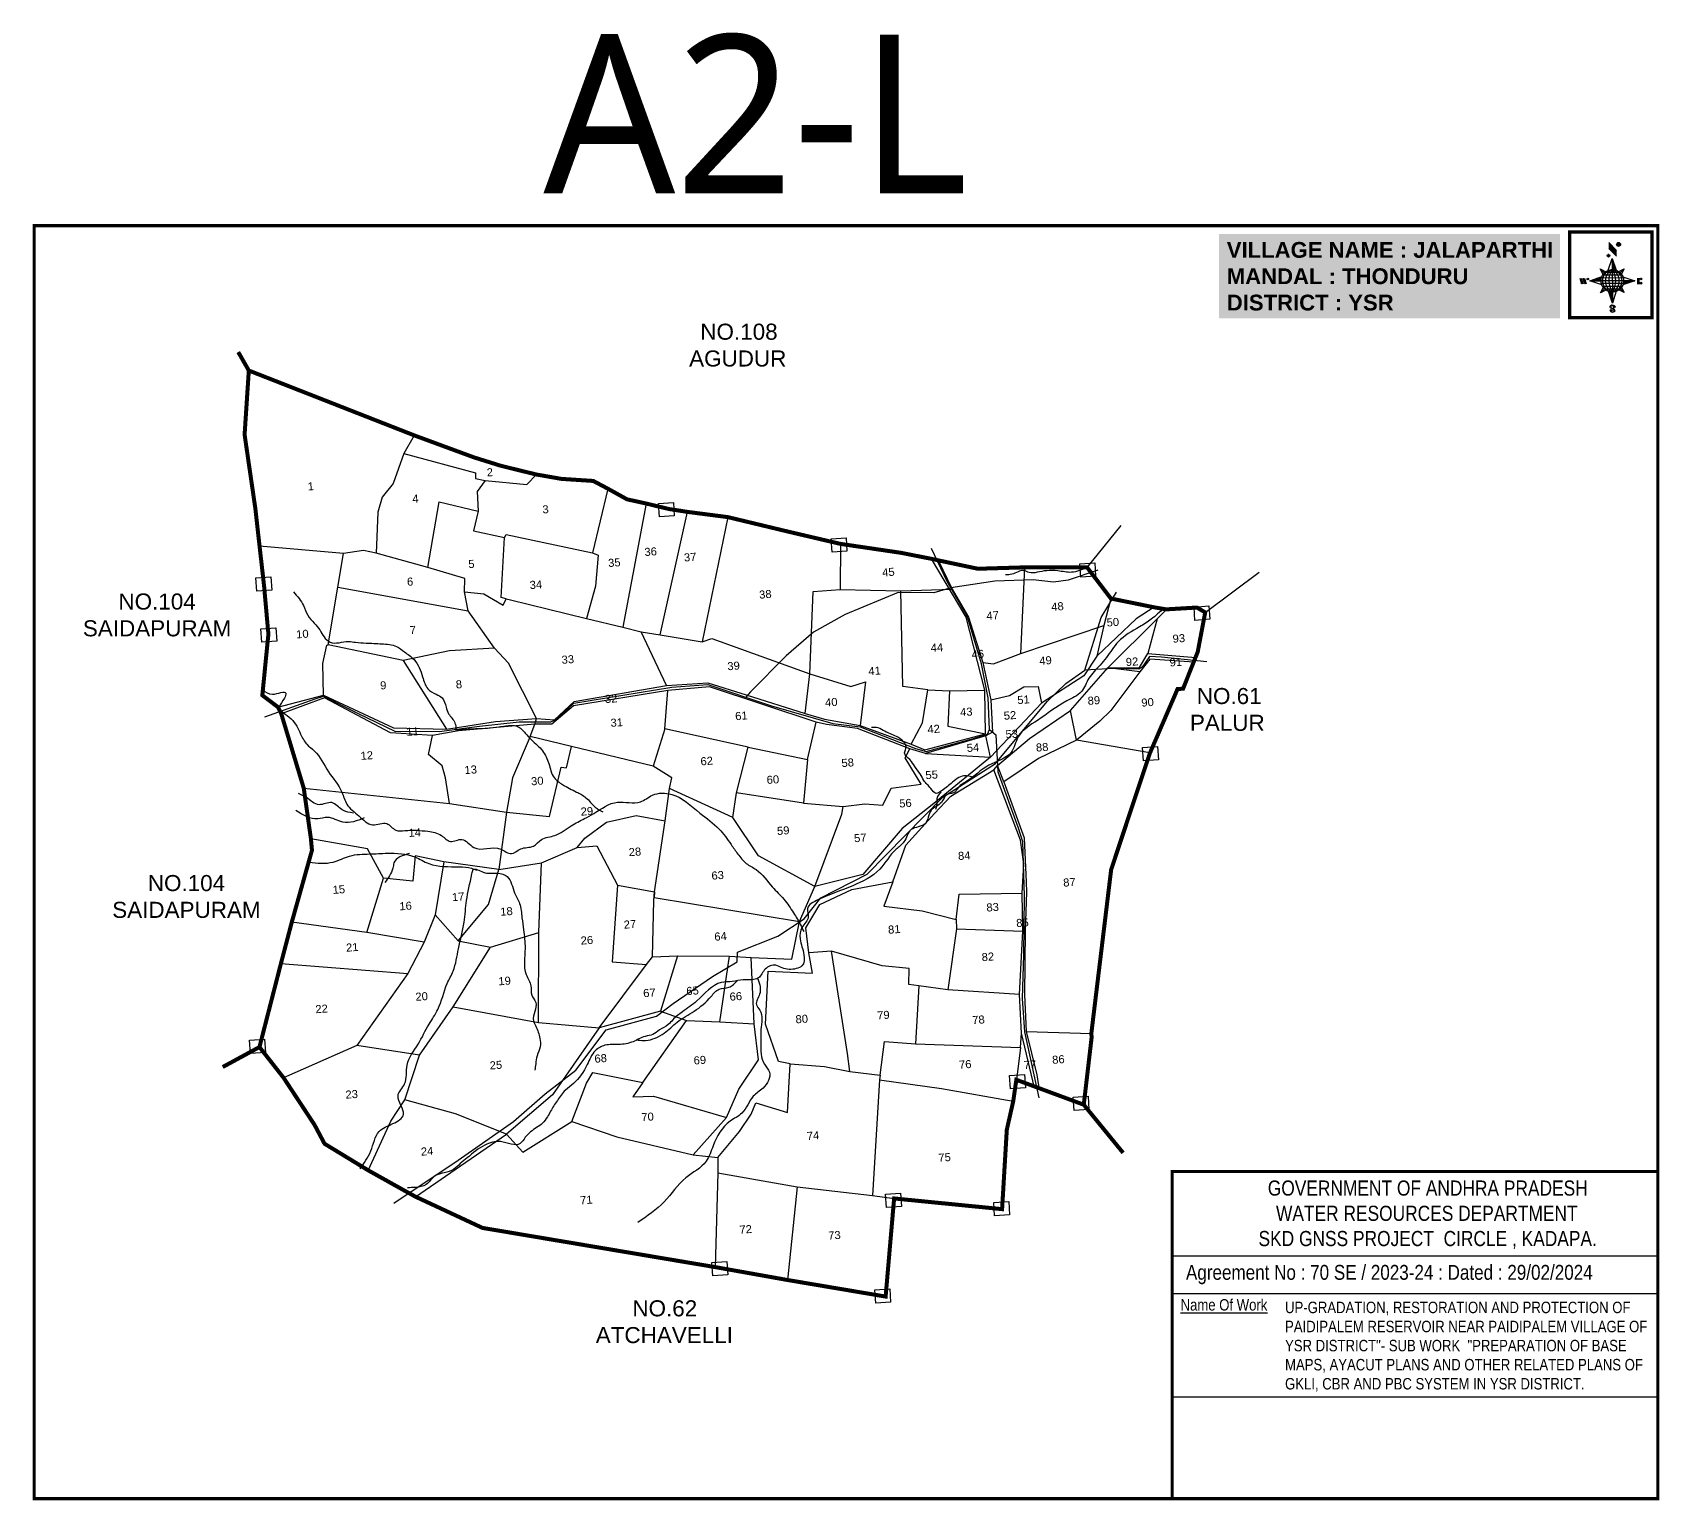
# Model space of a CAD drawing. Header units: inches. Extents: x 205954 to 226751, y 1601834 to 1609457.
# Drawn here: x 205954 to 209195, y 1603328 to 1606253 of the extents above; entities that cross this region are included whole.
import ezdxf
from ezdxf.enums import TextEntityAlignment as Align

# ---------------------------------------------------------------- set-up
doc = ezdxf.new("R2010")
doc.units = ezdxf.units.IN
doc.header["$LTSCALE"] = 15
doc.header["$MEASUREMENT"] = 0
doc.linetypes.add('HIDDEN2', pattern=[0.1875, 0.125, -0.0625])
for name, color, linetype in [('bord', 1, 'Continuous'), ('BOUNDRY STONES', 240, 'Continuous'), ('CADAS', 1, 'Continuous'), ('FRAME 025', 7, 'Continuous'), ('PLOTS', 7, 'Continuous'), ('PLOTS NO', 7, 'Continuous'), ('ROADS', 1, 'Continuous'), ('STREAMS', 4, 'Continuous'), ('TEXT', 1, 'Continuous'), ('TITLEBLOCK', 7, 'Continuous'), ('VILLAGE BOUNDRY', 5, 'Continuous')]:
    doc.layers.add(name, color=color, linetype=linetype)
doc.styles.add('ARIALN', font='ARIALN.TTF')
doc.styles.get("Standard").update_dxf_attribs({"font": 'arial.ttf'})
doc.styles.add('TMS', font='trebuc.ttf')
pattern_1 = [(267.297113149, (-8720374.938, 50637915.138), (10.5367255337, -0.497431438), [])]
pattern_2 = [(357.297113149, (-8720374.938, 50637915.138), (0.497431438, 10.5367255337), [])]

# ---------------------------------------------------------------- blocks, each defined once
blk = doc.blocks.new('*X6')
at = {"color": 0, "linetype": 'Continuous'}
for p, q in [((6321.6, 240.5), (6322.3, 241.2)), ((6321.6, 240.3), (6322.3, 241)), ((6321.6, 240.1), (6322.3, 240.8)), ((6321.6, 239.9), (6322.4, 240.7)), ((6321.6, 239.8), (6322.4, 240.6)), ((6321.6, 239.6), (6322.5, 240.5)), ((6321.6, 239.4), (6322.5, 240.3)), ((6321.6, 239.2), (6322.6, 240.2)), ((6321.7, 239.1), (6322.6, 240.1)), ((6321.8, 240.8), (6322.4, 241.4)), ((6321.8, 239), (6322.7, 240)), ((6321.8, 239), (6322.8, 239.9)), ((6321.9, 238.9), (6322.9, 239.8)), ((6322, 238.8), (6323, 239.7)), ((6322.1, 241.3), (6322.4, 241.6)), ((6322.1, 238.7), (6323.1, 239.6)), ((6322.2, 238.6), (6323.1, 239.6)), ((6322.3, 238.5), (6323.2, 239.5)), ((6322.4, 238.5), (6323.3, 239.4)), ((6322.5, 238.4), (6323.4, 239.3)), ((6322.7, 238.4), (6323.6, 239.3)), ((6322.8, 238.3), (6323.7, 239.2)), ((6322.9, 238.3), (6323.8, 239.1)), ((6323.1, 238.2), (6323.9, 239.1)), ((6323.2, 238.2), (6324, 239)), ((6323.3, 238.2), (6324.2, 239)), ((6323.5, 238.1), (6324.3, 238.9)), ((6323.7, 238.1), (6324.4, 238.9)), ((6323.8, 238.1), (6324.6, 238.8)), ((6324.1, 238.2), (6324.7, 238.8)), ((6324.3, 238.3), (6324.9, 238.8)), ((6324.6, 238.3), (6325.1, 238.8)), ((6324.8, 238.4), (6325.2, 238.8)), ((6325.1, 238.5), (6325.4, 238.8)), ((6325.4, 238.6), (6325.6, 238.8))]:
    blk.add_line(p, q, dxfattribs=at)
blk = doc.blocks.new('*X5')
at = {"color": 0, "linetype": 'Continuous'}
for p, q in [((6324.4, 240.3), (6324.5, 240.4)), ((6324.6, 240.3), (6324.8, 240.5)), ((6324.7, 240.2), (6325, 240.5)), ((6324.8, 240.2), (6325.2, 240.6)), ((6325, 240.1), (6325.5, 240.6)), ((6325.1, 240.1), (6325.6, 240.6)), ((6325.2, 240), (6325.8, 240.6)), ((6325.3, 240), (6326, 240.6)), ((6325.4, 239.9), (6326.1, 240.6)), ((6325.5, 239.8), (6326.2, 240.5)), ((6325.6, 239.8), (6326.3, 240.5)), ((6325.7, 239.7), (6326.5, 240.4)), ((6325.9, 239.6), (6326.6, 240.3)), ((6326, 239.5), (6326.7, 240.3)), ((6326, 239.4), (6326.8, 240.2)), ((6326.1, 239.3), (6327, 240.2)), ((6326.2, 239.3), (6327.1, 240.1)), ((6326.3, 239.2), (6327.1, 240)), ((6326.4, 239.1), (6327.2, 239.9)), ((6326.5, 239), (6327.3, 239.8)), ((6326.5, 238.9), (6327.4, 239.7)), ((6326.6, 238.8), (6327.5, 239.6)), ((6326.7, 238.7), (6327.5, 239.5)), ((6326.8, 238.6), (6327.6, 239.4)), ((6326.8, 238.5), (6327.7, 239.3)), ((6326.8, 236.5), (6327.4, 237)), ((6326.9, 238.3), (6327.8, 239.2)), ((6326.9, 238.2), (6327.9, 239.1)), ((6326.9, 236.8), (6327.6, 237.4)), ((6327, 238.1), (6327.8, 239)), ((6327, 237.9), (6327.8, 238.8)), ((6327, 237.8), (6327.8, 238.6)), ((6327, 237.6), (6327.8, 238.4)), ((6327, 237.4), (6327.8, 238.2)), ((6327, 237.3), (6327.8, 238)), ((6327, 237.1), (6327.8, 237.9))]:
    blk.add_line(p, q, dxfattribs=at)
blk = doc.blocks.new('H')
at = {"layer": 'bord', "extrusion": (0.000427885, 0.004792, 0.999988)}
h = blk.add_hatch(dxfattribs=at)
h.set_pattern_fill('LINE', color=8, scale=84.387686, angle=-2.7029, style=0)
h.set_pattern_definition(pattern_2)
h.paths.add_polyline_path([(-492, 786, -0.090992), (-448, 775), (-486, 912)])
h = blk.add_hatch(dxfattribs=at)
h.set_pattern_fill('LINE', color=8, scale=84.387686, angle=-92.7029, style=0)
h.set_pattern_definition(pattern_1)
h.paths.add_polyline_path([(-625, 665, -0.090992), (-615, 710), (-751, 671)])
h = blk.add_hatch(dxfattribs=at)
h.set_pattern_fill('LINE', color=8, scale=84.387686, angle=-92.7029, style=0)
h.set_pattern_definition(pattern_1)
h.paths.add_polyline_path([(-246, 647), (-372, 653, -0.090992), (-382, 609)])
h = blk.add_hatch(dxfattribs=at)
h.set_pattern_fill('LINE', color=8, scale=84.387686, angle=-2.7029, style=0)
h.set_pattern_definition(pattern_2)
h.paths.add_polyline_path([(-504, 533, -0.090992), (-549, 543), (-510, 406)])
for p, q in [((-519, 1020, -1217), (-435, 927, -1216)), ((-516, 1087, -1217), (-432, 994, -1217)), ((-627, 794, -1216), (-567, 760, -1216)), ((-627, 794, -1216), (-584, 747, -1215)), ((-599, 731, -1215), (-627, 794, -1216)), ((-538, 774, -1216), (-487, 906, -1216)), ((-487, 906, -1216), (-493, 780, -1216)), ((-487, 906, -1216), (-448, 769, -1216)), ((-421, 753, -1216), (-359, 781, -1216)), ((-359, 781, -1216), (-405, 739, -1216)), ((-359, 781, -1216), (-392, 721, -1215)), ((-865, 701, -1215), (-847, 638, -1215)), ((-847, 700, -1215), (-829, 637, -1215)), ((-829, 699, -1215), (-811, 636, -1215)), ((-829, 699, -1215), (-811, 698, -1215)), ((-811, 698, -1215), (-794, 635, -1215)), ((-752, 665, -1215), (-615, 704, -1215)), ((-752, 665, -1215), (-625, 659, -1215)), ((-619, 614, -1215), (-752, 665, -1215)), ((-639, 526, -1214), (-606, 585, -1215)), ((-639, 526, -1214), (-593, 568, -1215)), ((-577, 553, -1215), (-639, 526, -1214)), ((-371, 513, -1214), (-414, 560, -1215)), ((-399, 576, -1215), (-371, 513, -1214)), ((-246, 641, -1215), (-383, 603, -1215)), ((-379, 693, -1215), (-246, 641, -1215)), ((-373, 647, -1215), (-246, 641, -1215)), ((-213, 669, -1215), (-217, 601, -1215)), ((-197, 600, -1215), (-194, 668, -1215)), ((-511, 400, -1214), (-549, 537, -1214)), ((-460, 533, -1215), (-511, 400, -1214)), ((-505, 527, -1214), (-511, 400, -1214)), ((-371, 513, -1214), (-431, 546, -1215))]:
    blk.add_line(p, q, dxfattribs=at)
at = {"layer": 'bord', "color": 8, "linetype": 'ByBlock', "extrusion": (0.000427885, 0.004792, 0.999988)}
for p, q in [((-411, 744, -1216), (-578, 752, -1216)), ((-493, 780, -1216), (-505, 527, -1214)), ((-373, 647, -1215), (-625, 659, -1215)), ((-378, 616, -1215), (-623, 628, -1215)), ((-375, 679, -1215), (-620, 691, -1215)), ((-392, 585, -1215), (-611, 595, -1215)), ((-386, 711, -1215), (-605, 722, -1215)), ((-420, 555, -1215), (-587, 562, -1215))]:
    blk.add_line(p, q, dxfattribs=at)
at = {"layer": 'bord', "extrusion": (0.000427885, 0.004792, 0.999988), "elevation": -1212}
for points, const_width in [([(-530, 950, 1), (-520, 939, 1)], 14.8), ([(-414, 1073, 1), (-398, 1058, 1)], 22.3), ([(-776, 697, 1), (-769, 690, 1)], 8.9), ([(-180, 618, 1), (-173, 611, 1)], 9.79), ([(-178, 667, 1), (-171, 660, 1)], 9.79), ([(-490, 362, 1), (-498, 369, 1)], 11.1), ([(-525, 322, 1), (-533, 329, 1)], 11.1)]:
    blk.add_lwpolyline(points, format="xyb", close=True, dxfattribs=dict(at, const_width=const_width))
for points, const_width in [([(-522, 960), (-516, 1093)], 1.61), ([(-434, 933), (-428, 1066)], 1.61), ([(-870, 707), (-846, 706)], 0.642), ([(-829, 643), (-855, 644)], 0.642), ([(-829, 643), (-821, 678)], 0.642), ([(-811, 642), (-784, 641)], 0.642), ([(-793, 641), (-782, 694)], 0.642), ([(-177, 605), (-226, 607)], 0.706), ([(-223, 676), (-174, 673)], 0.706), ([(-195, 645), (-185, 644)], 0.706)]:
    blk.add_lwpolyline(points, dxfattribs=dict(at, const_width=const_width))
for points in [[(-537, 317), (-531, 310), (-520, 307), (-505, 307), (-494, 310), (-486, 318), (-487, 326), (-491, 333), (-494, 336), (-503, 341), (-522, 347), (-530, 352), (-534, 355), (-537, 363), (-537, 373), (-530, 381), (-520, 384), (-504, 384), (-493, 380), (-487, 373)], [(-522, 348), (-526, 354), (-528, 361), (-528, 371), (-526, 375), (-521, 381), (-515, 384)], [(-505, 307), (-499, 312), (-497, 319), (-497, 327), (-501, 335), (-509, 343)]]:
    blk.add_lwpolyline(points, dxfattribs=at)
at = {"layer": 'bord', "extrusion": (0.000427885, 0.004792, 0.999988)}
for centre, radius in [((-525, 944, -1212), 14.8), ((-406, 1065, -1212), 22.3), ((-498, 659, -1212), 127), ((-773, 694, -1212), 8.9), ((-177, 615, -1212), 9.79), ((-174, 663, -1212), 9.79), ((-494, 365, -1212), 11.1), ((-529, 325, -1212), 11.1)]:
    blk.add_circle(centre, radius, dxfattribs=at)
at = {"layer": 'bord', "color": 8, "linetype": 'ByBlock', "extrusion": (0.000427885, 0.004792, 0.999988)}
for centre, radius, start, end in [((-482, 658, -1212), 128, 94.9254, 259.6691), ((-437, 656, -1212), 141, 113.2864, 241.308), ((-316, 651, -1212), 222, 142.5892, 212.0053), ((-560, 662, -1212), 141, 293.2864, 61.308), ((-681, 668, -1212), 222, 322.5892, 32.0053), ((-515, 660, -1212), 128, 274.9254, 79.6691)]:
    blk.add_arc(centre, radius, start, end, dxfattribs=at)
at = {"layer": 'bord', "extrusion": (0.000427885, 0.004792, 0.999988)}
for points in [[(-516, 1093, -1212), (-431, 1000, -1212), (-519, 1026, -1212), (-434, 933, -1212)], [(-864, 707, -1212), (-846, 706, -1212), (-846, 644, -1212), (-829, 643, -1212)], [(-829, 705, -1212), (-811, 704, -1212), (-811, 642, -1212), (-793, 641, -1212)], [(-193, 674, -1212), (-197, 606, -1212), (-213, 675, -1212), (-216, 607, -1212)]]:
    blk.add_solid(points, dxfattribs=at)
at = {"layer": 'bord', "extrusion": (0.000427885, 0.004792, 0.999988), "xscale": 7.977342409717546, "yscale": 7.977342409717546, "zscale": 7.977342409717546, "rotation": 138.0840426661453}
for name, p in [('*X5', (38301, -31929, -1212)), ('*X6', (38314, -31951, -1212))]:
    blk.add_blockref(name, p, dxfattribs=at)

msp = doc.modelspace()

# ---------------------------------------------------------------- linework, layer by layer
at = {"color": 5, "const_width": 6.55}
msp.add_lwpolyline([(205956.9, 1605868), (209191.4, 1605868), (209191.4, 1603331.3), (205956.9, 1603331.3)], close=True, dxfattribs=at)
at = {"layer": 'BOUNDRY STONES'}
for points in [[(207200.4, 1605314.6), (207230.2, 1605316.6), (207232, 1605290.1), (207202.3, 1605288.1)], [(207544.5, 1605244.1), (207574.2, 1605246.1), (207576, 1605219.6), (207546.3, 1605217.6)], [(208039.9, 1605194.5), (208069.6, 1605196.5), (208071.4, 1605170), (208041.7, 1605168)], [(206398.8, 1605166.5), (206428.5, 1605168.5), (206430.3, 1605142), (206400.6, 1605140)], [(208267.4, 1605108.3), (208297.1, 1605110.4), (208298.9, 1605083.9), (208269.2, 1605081.8)], [(206408.7, 1605065.1), (206438.4, 1605067.1), (206440.3, 1605040.6), (206410.5, 1605038.6)], [(208165, 1604828.5), (208194.7, 1604830.5), (208196.5, 1604804), (208166.8, 1604802)], [(206386.1, 1604245.2), (206415.8, 1604247.2), (206417.6, 1604220.7), (206387.9, 1604218.7)], [(207900, 1604174.8), (207929.7, 1604176.8), (207931.5, 1604150.3), (207901.8, 1604148.3)], [(208026.6, 1604131.8), (208056.3, 1604133.8), (208058.1, 1604107.3), (208028.4, 1604105.3)], [(207653.1, 1603938.6), (207682.8, 1603940.6), (207684.6, 1603914.1), (207654.9, 1603912.1)], [(207868.5, 1603922), (207898.2, 1603924), (207900, 1603897.5), (207870.3, 1603895.5)], [(207307, 1603801.9), (207336.7, 1603804), (207338.5, 1603777.5), (207308.8, 1603775.4)], [(207631.5, 1603747.7), (207661.2, 1603749.7), (207663.1, 1603723.2), (207633.4, 1603721.2)]]:
    msp.add_lwpolyline(points, close=True, dxfattribs=at)
at = {"layer": 'FRAME 025', "lineweight": -3}
for points in [[(208224.1, 1603815.4), (209191.4, 1603815.4)], [(208223.7, 1603740.7), (209191, 1603740.7)], [(208221.6, 1603534.6), (209188.8, 1603534.6)]]:
    msp.add_lwpolyline(points, dxfattribs=at)
at = {"layer": 'PLOTS'}
for points in [[(206714, 1605450.4), (206693.6, 1605414.6), (206671.9, 1605354.8), (206650, 1605327.4), (206641.7, 1605297.2), (206638.4, 1605215.7)], [(206693.6, 1605414.6), (206836.1, 1605375.5), (206836.4, 1605364.7), (206855.4, 1605360.6), (206938.1, 1605352.3), (206957.5, 1605372.4)], [(206855.4, 1605360.6), (206839.3, 1605338.7), (206841.3, 1605299.3)], [(207099.9, 1605344.1), (207069.3, 1605216.3)], [(206741.2, 1605187.1), (206763.6, 1605317.7), (206841.3, 1605299.3), (206831.8, 1605259.9), (206894.1, 1605246.8), (206897.3, 1605252.7), (207069.3, 1605216.3), (207080.2, 1605211.6), (207074.9, 1605150.1), (207057.2, 1605085.2)], [(207176, 1605314.6), (207129.8, 1605068.3)], [(207204.1, 1605052.7), (207258.4, 1605297.9)], [(207338.8, 1605287.5), (207287.9, 1605038.7)], [(206897.2, 1605124.8), (206887.3, 1605127.1), (206894.1, 1605246.8)], [(207563, 1605234.2), (207562.4, 1605143.1)], [(208187.9, 1605107.8), (208152, 1605084.5), (208073.8, 1605010.4), (208047.7, 1604971), (207963.3, 1604917), (207908.3, 1604858.5), (207862.1, 1604808.9), (207749.3, 1604716.7), (207686.3, 1604667.2), (207607.9, 1604575.4), (207512.2, 1604551.5), (207400, 1604612.6), (207348.7, 1604688.9), (207222.3, 1604746.5), (207227.1, 1604768.2), (207190.1, 1604791.2), (207027.3, 1604830.2), (206945.1, 1604850.3), (206954.6, 1604875.2), (206957.8, 1604886.5), (206901.6, 1604996.6), (206873.6, 1605026.3), (206821.7, 1605100.9), (206814.2, 1605138.8), (206815.1, 1605165.5), (206741.2, 1605187.1), (206638.4, 1605215.7), (206613.2, 1605221.2), (206572.9, 1605215.3), (206405.9, 1605229.6)], [(206442.6, 1604908.9), (206533.1, 1604932.8), (206672.4, 1604867.8), (206778.6, 1604864.8), (206876.1, 1604880.1), (206957.8, 1604886.5), (206993.3, 1604883.6), (207032.7, 1604919.9), (207216.6, 1604951.9), (207298.7, 1604957.1), (207375.2, 1604933.2), (207492.7, 1604896.1), (207531.3, 1604884.8), (207602.3, 1604872.4), (207704, 1604834.9), (207731.1, 1604824), (207852.1, 1604855.7), (207850.7, 1604942.6), (207813.3, 1605088.3), (207744.8, 1605204.3)], [(206533.1, 1604932.8), (206531.9, 1604995.7), (206539.6, 1605032.4), (206542.5, 1605033.2), (206561.7, 1605147.8), (206572.9, 1605215.3)], [(207757.8, 1605201.4), (207785.4, 1605143.8), (207818.4, 1605088.4), (207846.6, 1604997.6), (207862.6, 1604923.1), (207865.8, 1604859.3), (207853, 1604851.6), (207732.7, 1604816.2), (207701.5, 1604825.6), (207597.2, 1604866), (207535, 1604874.1), (207514.6, 1604878.8), (207302, 1604949.5), (207219.3, 1604942.3), (207031.4, 1604911.4), (206988.2, 1604875.2), (206954.6, 1604875.2), (206802.3, 1604861.9), (206750.6, 1604852.1), (206667, 1604857.4), (206535.2, 1604927.7), (206449.1, 1604895.7)], [(207922.4, 1605016), (207930.3, 1605187.4)], [(206561.7, 1605147.8), (206821.7, 1605100.9)], [(206814.2, 1605138.8), (206852.5, 1605134.7), (206891.3, 1605112.3), (206897.2, 1605124.8), (206905.9, 1605123), (207057.2, 1605085.2), (207129.8, 1605068.3), (207165.8, 1605059), (207204.1, 1605052.7), (207287.9, 1605038.7), (207307.2, 1605045.5), (207501.8, 1604975.5), (207583.7, 1604950.2), (207612.7, 1604959.3), (207602.3, 1604872.4)], [(207492.7, 1604896.1), (207501.8, 1604975.5), (207508.5, 1605139), (207562.4, 1605143.1), (207683.1, 1605140.8)], [(207704, 1604834.9), (207726.3, 1604877.3), (207736.9, 1604943.6), (207687.1, 1604949.8), (207683.1, 1605140.8), (207785.4, 1605143.8)], [(208101.8, 1605125.3), (208088, 1605071.7), (208073.8, 1605010.4)], [(207319, 1604011.1), (207362.3, 1604063.2), (207385.4, 1604098.1), (207394.6, 1604120.5), (207457.6, 1604100.8), (207463, 1604198.4), (207439.9, 1604202.9), (207414, 1604277.1), (207418.9, 1604382.4), (207507.2, 1604378.7), (207499.8, 1604419), (207494.4, 1604468.9), (207522.1, 1604515.3), (207585.6, 1604545.3), (207667.5, 1604560.8), (207693.1, 1604634.1), (207750.5, 1604696.9), (207782.8, 1604731.4), (207868.6, 1604783.8), (207875.9, 1604792.6), (207939.5, 1604846.5), (208021.5, 1604901.9), (208095.6, 1604987.4), (208193.9, 1605084.8), (208212.3, 1605103.7)], [(208193.9, 1605084.8), (208175.4, 1605016), (208270.9, 1605007.6)], [(207216.6, 1604951.9), (207165.8, 1605059)], [(207846.6, 1604997.6), (207867.7, 1604995.4), (207922.4, 1605016), (208088, 1605071.7)], [(206873.6, 1605026.3), (206784.4, 1605021.3), (206691.9, 1605001.7), (206542.5, 1605033.2)], [(208095.6, 1604987.4), (208158.7, 1604988.1), (208175.4, 1605016)], [(206691.9, 1605001.7), (206778.6, 1604864.8)], [(208268, 1604998.2), (208179.1, 1605004.2), (208159.3, 1604978.9), (208101.7, 1604902.1), (208079.6, 1604881.1), (208033.2, 1604843.2), (207957.3, 1604806.4), (207888.8, 1604759.9), (207875.9, 1604792.6)], [(208159.3, 1604978.9), (208095.6, 1604987.4)], [(207348.7, 1604688.9), (207355.8, 1604738.4), (207379.4, 1604829.3), (207213, 1604865.6), (207219.3, 1604942.3)], [(207736.9, 1604943.6), (207780.2, 1604941.4), (207850.7, 1604942.6)], [(207862.6, 1604923.1), (207899.7, 1604932), (207928.7, 1604949.4), (207957, 1604949.9), (207963.3, 1604917)], [(207780.2, 1604941.4), (207777.1, 1604870.7), (207852.1, 1604855.7)], [(207379.4, 1604829.3), (207497.7, 1604804.5), (207514.6, 1604878.8)], [(208179.7, 1604817.5), (208033.2, 1604843.2), (208021.5, 1604901.9)], [(206945.1, 1604850.3), (206909.9, 1604768), (206897.7, 1604699.8), (206882.7, 1604585.6), (206772.9, 1604600.6), (206715.7, 1604612.8), (206711.1, 1604561.8), (206652.8, 1604567.8), (206620.8, 1604626.5), (206508.2, 1604646.5)], [(206784.1, 1604716.6), (206776, 1604768.3), (206769.6, 1604791.8), (206742.3, 1604814.8), (206750.6, 1604852.1)], [(207213, 1604865.6), (207190.1, 1604791.2)], [(207732.7, 1604816.2), (207862.1, 1604808.9), (207853, 1604851.6)], [(206494, 1604747.1), (206784.1, 1604716.6), (206897.7, 1604699.8), (206983.5, 1604690.8), (207006.4, 1604789.2), (207017.6, 1604788.2), (207027.3, 1604830.2)], [(206716.8, 1603933.2), (206897.8, 1604058), (206930.2, 1604021.9), (207027.8, 1604083.3), (207056.9, 1604159.8), (207069.8, 1604180.6), (207169.6, 1604160.6), (207256.2, 1604284.4), (207322.9, 1604281.7), (207391.4, 1604277.7), (207385.4, 1604410.2), (207466, 1604406.8), (207481.2, 1604481.6), (207512.2, 1604551.5), (207566, 1604695.7), (207568.8, 1604710.6), (207611.6, 1604716.1), (207647.2, 1604713.8), (207664.3, 1604747.7), (207723.8, 1604755.2), (207691.7, 1604808), (207701.5, 1604825.6)], [(207497.7, 1604804.5), (207489.3, 1604717.5), (207355.8, 1604738.4)], [(207949.8, 1604150.1), (207923.9, 1604259), (207920, 1604335.9), (207926.4, 1604462.7), (207925.1, 1604538.4), (207928.6, 1604595.7), (207921.9, 1604644.1), (207868.6, 1604783.8)], [(207888.8, 1604759.9), (207929, 1604648.4), (207933, 1604560.2), (207933.8, 1604539.9), (207931.3, 1604463.1), (207929.5, 1604336.2), (207933.1, 1604262.2), (207954.1, 1604176.4)], [(206882.7, 1604585.6), (206967.5, 1604598.5), (207038.6, 1604629.1), (207053.6, 1604647.7), (207097.1, 1604679.9), (207156.1, 1604693.1), (207214, 1604682.6), (207222.3, 1604746.5)], [(207489.3, 1604717.5), (207568.8, 1604710.6)], [(207082.1, 1604269.9), (207176.6, 1604396.3), (207188.4, 1604411.6), (207191.3, 1604523.7), (207192.4, 1604540.5), (207214, 1604682.6)], [(207038.6, 1604629.1), (207077.5, 1604632.2), (207119.1, 1604554.3)], [(206772.9, 1604600.6), (206756, 1604495), (206733.7, 1604440.6), (206701.5, 1604377.8), (206599.6, 1604234.3), (206453.6, 1604170.5)], [(206622.4, 1603985.8), (206667.1, 1604083.5), (206695.1, 1604126.3), (206724.8, 1604215.6), (206791.6, 1604311.6), (206865.8, 1604430.7), (206962.5, 1604459.6), (206967.5, 1604598.5)], [(206619.9, 1604459.8), (206652.8, 1604567.8)], [(206801.3, 1604443.3), (206862.1, 1604515.9), (206882.7, 1604585.6)], [(207119.1, 1604554.3), (207108.3, 1604401.3), (207176.6, 1604396.3)], [(207119.1, 1604554.3), (207192.4, 1604540.5), (207192.3, 1604529.2), (207481.2, 1604481.6)], [(207667.5, 1604560.8), (207649.8, 1604512), (207726, 1604503.1), (207793.9, 1604485.8), (207799.7, 1604536.4), (207925.1, 1604538.4)], [(206756, 1604495), (206801.3, 1604443.3), (206865.8, 1604430.7)], [(206733.7, 1604440.6), (206619.9, 1604459.8), (206470.1, 1604480.4)], [(206961.3, 1604280.6), (206962.5, 1604459.6)], [(207793.9, 1604485.8), (207794.2, 1604467.1), (207776.7, 1604345.6), (207719.1, 1604353.3), (207699.5, 1604355.9), (207700.2, 1604388.1), (207646.2, 1604393.2), (207545.2, 1604422.8), (207499.8, 1604419)], [(207794.2, 1604467.1), (207926.4, 1604462.7)], [(206448.4, 1604397.7), (206701.5, 1604377.8)], [(207238.8, 1604413.2), (207204.8, 1604303.1), (207082.1, 1604269.9)], [(207188.4, 1604411.6), (207238.8, 1604413.2), (207342, 1604412.5), (207385.4, 1604410.2)], [(207322.9, 1604281.7), (207342, 1604412.5)], [(207581.6, 1604183), (207577.2, 1604218.9), (207545.2, 1604422.8)], [(207719.1, 1604353.3), (207712.4, 1604238.2)], [(207920, 1604335.9), (207776.7, 1604345.6)], [(206791.6, 1604311.6), (206961.3, 1604280.6), (207082.1, 1604269.9), (206989.2, 1604136.6), (206897.8, 1604058)], [(207204.8, 1604303.1), (207256.2, 1604284.4)], [(207169.6, 1604160.6), (207149.8, 1604132.5), (207190.5, 1604133.8), (207336.3, 1604091.2), (207336.3, 1604091.2), (207360.7, 1604147.3), (207399.9, 1604205.8), (207391.4, 1604277.7)], [(207933.1, 1604262.2), (208062.9, 1604258.8)], [(206724.8, 1604215.6), (206599.6, 1604234.3)], [(207463, 1604198.4), (207531.1, 1604193), (207581.6, 1604183), (207642, 1604175.7), (207651, 1604242.3), (207712.4, 1604238.2), (207922.1, 1604230.7), (207923.9, 1604259)], [(207922.1, 1604230.7), (207913.5, 1604166.3)], [(207642, 1604175.7), (207641.2, 1604166.5), (207627.2, 1603935.7)], [(207641.2, 1604166.5), (207764.7, 1604148.8), (207907.3, 1604123.5)], [(207954.1, 1604176.4), (207959, 1604146.5)], [(206897.8, 1604058), (206796.5, 1604098.3), (206695.1, 1604126.3)], [(207027.8, 1604083.3), (207117.5, 1604052.5), (207269.4, 1604016.9), (207319, 1604011.1), (207318.8, 1603980.7), (207477, 1603953), (207627.2, 1603935.7), (207670, 1603929.8)], [(207336.3, 1604091.2), (207269.4, 1604016.9)], [(207318.8, 1603980.7), (207313.2, 1603793.1)], [(207477, 1603953), (207457.7, 1603767.3)]]:
    msp.add_lwpolyline(points, dxfattribs=at)
at = {"layer": 'ROADS'}
for points in [[(206416.6, 1604889.7), (206517, 1604925.7), (206533.5, 1604930.5), (206602.5, 1604896.4), (206675.5, 1604860.8), (206764, 1604860.5), (206844.3, 1604871), (206923.2, 1604879.4), (206986.2, 1604879.5), (206997.8, 1604884.8), (207031.8, 1604916.9), (207227.3, 1604948.4), (207298.7, 1604954.2), (207425.7, 1604911.5), (207547.9, 1604876.4), (207602.6, 1604869.5), (207712.9, 1604826.3), (207734, 1604820.4), (207828, 1604846.5), (207855.9, 1604855.3), (207860.1, 1604864.5), (207857.5, 1604927.4), (207843.9, 1604995.1), (207816.2, 1605089.1), (207775.7, 1605158.9), (207744.3, 1605224.8)], [(208075.5, 1605182.1), (208016.4, 1605161.9), (207987.8, 1605158.2), (207946.9, 1605162.6), (207870.8, 1605159.9), (207782.9, 1605146.9), (207748.9, 1605136.7), (207678.4, 1605137.6), (207572.5, 1605093.6), (207509.5, 1605058.5), (207455, 1605011.4), (207384, 1604939.2), (207374.7, 1604928.6)], [(206673.4, 1603920.3), (206801.6, 1604005.8), (206911.5, 1604083.1), (206975.1, 1604138.5), (207035.7, 1604185.2), (207096.7, 1604265.7), (207196.6, 1604293), (207230.1, 1604318.3), (207308.5, 1604372.2), (207357.6, 1604401.3), (207358.3, 1604420.9), (207438.3, 1604452.3), (207490.7, 1604486.9), (207523.8, 1604528.7), (207616.3, 1604575.7), (207767.1, 1604729.3), (207872.1, 1604796.6), (207975.7, 1604920.7), (208012.1, 1604956.2), (208049.9, 1604982.5), (208082.3, 1605087.5), (208113.2, 1605137.8)], [(208292.8, 1604999.2), (208202.7, 1605008.6), (208178.9, 1605009.9), (208164.4, 1604988.8), (208157.4, 1604984.8), (208107, 1604985.8), (208049.9, 1604982.5)], [(207860.1, 1604864.5), (207872.5, 1604853.5), (207876.6, 1604779.8), (207917.3, 1604668.1), (207925.9, 1604641.1), (207929.4, 1604532.5), (207927.6, 1604415.4), (207925.4, 1604328.1), (207929.6, 1604262), (207958.4, 1604130.3)]]:
    msp.add_lwpolyline(points, dxfattribs=at)
at = {"layer": 'STREAMS'}
for points in [[(208054.4, 1605187.4), (208023.5, 1605177.5), (207996.2, 1605180.5), (207973.9, 1605180.8), (207955.1, 1605177.5), (207939.2, 1605176.9), (207928.7, 1605181), (207904.5, 1605173.6), (207892.2, 1605172.2)], [(206473.4, 1605138.4), (206493.5, 1605111.3), (206501.9, 1605092), (206514.8, 1605076.2), (206525.7, 1605062.6), (206534.3, 1605048.8), (206546.3, 1605038.4), (206583.3, 1605039.6), (206596.9, 1605038), (206618.1, 1605036.6), (206649.3, 1605034.9), (206678.8, 1605029.8), (206694.6, 1605019.1), (206713.6, 1605003.7), (206730.8, 1604969.2), (206741.1, 1604945.5), (206757.8, 1604934.5), (206769.6, 1604927.3), (206777.6, 1604908.7), (206782.6, 1604895.6), (206795.1, 1604877.2), (206797, 1604863.6)], [(208207, 1605106), (208182.4, 1605084), (208158.9, 1605068.9), (208116.6, 1605039), (208092.9, 1605007.8), (208080.2, 1604992.6), (208058, 1604966.4), (208043, 1604939.9), (208014, 1604921.1), (207955.5, 1604882.5), (207917.2, 1604849.4), (207903, 1604818.6), (207858.5, 1604793), (207815, 1604761.2), (207795.5, 1604745.6), (207792.1, 1604740.1), (207775.4, 1604734.6), (207764.3, 1604719), (207743.9, 1604703.4), (207731.7, 1604676.5), (207703.9, 1604664.7), (207689.5, 1604640.3), (207673.8, 1604625.6), (207641.6, 1604586.1), (207587.5, 1604553), (207519.3, 1604525.3), (207497.5, 1604506.9), (207499.1, 1604491), (207486.3, 1604469.8), (207482.7, 1604447.2), (207490.3, 1604415.2), (207486.4, 1604393.1), (207475.2, 1604387.8), (207446.9, 1604389.2), (207434.4, 1604394.4), (207413.3, 1604386.7), (207399.7, 1604369.4), (207369.3, 1604365.2), (207347.7, 1604362.2), (207325.7, 1604360.1), (207277.1, 1604323.4), (207248.3, 1604301.6), (207229.2, 1604285.9), (207219.8, 1604276.2), (207202.6, 1604265.6), (207189.5, 1604256.7), (207173.9, 1604252.6), (207149.9, 1604242.2), (207121.6, 1604236.5), (207094, 1604235), (207074.6, 1604224.2), (207058.5, 1604196.6), (207031.3, 1604159), (207015.2, 1604145.7), (206999.1, 1604124.7), (206992, 1604114.4), (206979.3, 1604092.6), (206969.5, 1604079.8), (206957.9, 1604071.2), (206935.3, 1604051.7), (206925, 1604039.3), (206886.2, 1604043), (206854.9, 1604036.2), (206819.6, 1604010.9), (206805.8, 1603999.3), (206792.9, 1603988.2), (206773.9, 1603981), (206757.7, 1603976), (206746.7, 1603966), (206738, 1603957.7), (206716.5, 1603951.8), (206700.4, 1603951.2)], [(206412.1, 1604943.5), (206431.6, 1604934.6), (206458.3, 1604936.4), (206455.6, 1604927), (206445.8, 1604909.7), (206468.6, 1604885.8), (206487.7, 1604854.7), (206500.2, 1604834.8), (206514.8, 1604821.8), (206543.3, 1604780), (206569.9, 1604739.2), (206579.7, 1604715.7), (206603.6, 1604692.1), (206631.2, 1604674.5), (206659.3, 1604676.8), (206677.1, 1604663.9), (206695.3, 1604662.9), (206741.3, 1604661.4), (206768.2, 1604652.9), (206786.2, 1604641.3), (206808.9, 1604645.3), (206832.5, 1604629.4), (206886.4, 1604625.9), (206907.6, 1604616.9), (206926.1, 1604626.3), (206951.7, 1604632.1), (206967.5, 1604644.8), (206994.2, 1604653.2), (207026.8, 1604672.4), (207053.1, 1604686.7), (207071.8, 1604697.1), (207119.1, 1604719.5), (207164.5, 1604720.1), (207188.7, 1604733.4), (207226.9, 1604735), (207283.1, 1604697.8), (207321.3, 1604666), (207345.2, 1604635.2), (207358.7, 1604616.1), (207375.4, 1604597.5), (207395.3, 1604585), (207427.6, 1604550.4), (207450.2, 1604526.3), (207469.7, 1604498.8), (207483.5, 1604475.3), (207490.1, 1604461.9)], [(206796.5, 1604863.5), (206821.7, 1604865.5), (206859.8, 1604867.2), (206882.4, 1604869.7), (206896.2, 1604871.3), (206918.9, 1604870.9), (206935.2, 1604856.8), (206947.4, 1604843.7), (206969.7, 1604821.5), (206982.1, 1604796.4), (206992.8, 1604768.4), (207009.7, 1604754.4), (207037.3, 1604739.7), (207056.2, 1604728.4), (207074.7, 1604709.5), (207089.6, 1604699.9)], [(207829.3, 1604768.7), (207808.9, 1604772), (207783.5, 1604757), (207762.7, 1604740.5), (207754.1, 1604736.9), (207743.1, 1604746.7), (207729.3, 1604762.9), (207722, 1604775.7), (207711.3, 1604790.3), (207701.5, 1604804.2), (207690.9, 1604817.5), (207693.6, 1604826.2), (207674.7, 1604850.2), (207651.3, 1604860.7), (207638.1, 1604867.3), (207624.9, 1604868.5)], [(206593.1, 1604697.9), (206570.7, 1604704), (206549.9, 1604718.5), (206524.4, 1604714.5), (206499.1, 1604728.7), (206483.4, 1604736.7)], [(207763.7, 1604739.6), (207756.5, 1604730.6), (207754.6, 1604712.2), (207752.3, 1604705.2)], [(206614.3, 1604688), (206571.6, 1604679.7), (206541.3, 1604689.1), (206521.8, 1604686.2), (206478.1, 1604703)], [(206504.6, 1604600), (206552.6, 1604600.2), (206585.2, 1604612.1), (206625.4, 1604616.3), (206660.2, 1604617.7), (206715.4, 1604610.3), (206743.1, 1604597.1), (206803.8, 1604590.6), (206828.3, 1604587.7), (206838.1, 1604584.3)], [(206606.3, 1603988.9), (206627.5, 1604024.4), (206644.2, 1604063.3), (206671.7, 1604079), (206692.6, 1604097.3), (206681.7, 1604134.2), (206694.8, 1604158.1), (206699.7, 1604195.6), (206721.7, 1604237.3), (206743.6, 1604277), (206761.2, 1604306.5), (206779.8, 1604358.4), (206791.5, 1604383), (206802.2, 1604427.5), (206813.3, 1604480.3), (206818.2, 1604523.3), (206828.8, 1604576.6), (206831.7, 1604585.1), (206851.2, 1604580.1), (206880.3, 1604578.1), (206899, 1604571.1), (206914, 1604538.7), (206923.8, 1604517.8), (206928.7, 1604489.1), (206931.8, 1604465.3), (206934.8, 1604428.2), (206937, 1604376.1), (206946.4, 1604353.2), (206948.1, 1604335.1), (206956, 1604320.4), (206951.6, 1604283.8), (206956.3, 1604272.8), (206964.4, 1604248.8), (206965, 1604232.2), (206958.9, 1604214.1), (206956, 1604198.2), (206954.4, 1604185.3)], [(206704.3, 1604617.2), (206673.7, 1604598.4), (206671.4, 1604588.1), (206664.8, 1604573), (206655.6, 1604559.7)], [(207398.7, 1604367.7), (207403.1, 1604351.8), (207402, 1604336.7), (207395.8, 1604315.8), (207402.3, 1604305.2), (207404.6, 1604266.3), (207404.4, 1604239.5), (207411.6, 1604197.3), (207421.7, 1604181.4), (207408.9, 1604149.8), (207389.5, 1604133.5), (207366.9, 1604099.9), (207343.1, 1604083.8), (207309.4, 1604034.5), (207295.6, 1604004), (207255, 1603970.8), (207212.1, 1603923.2), (207159.4, 1603881.7)], [(207159.5, 1604245.5), (207174.8, 1604244.8), (207211.8, 1604259.1), (207238, 1604281.2), (207271.6, 1604302.9), (207305.5, 1604332.3), (207321.6, 1604346.9), (207340.7, 1604350.6), (207357.8, 1604364.1)]]:
    msp.add_spline(points, degree=3, dxfattribs=at)
at = {"layer": 'VILLAGE BOUNDRY', "color": 200, "const_width": 6.72}
msp.add_lwpolyline([(209179.7, 1605855.9), (209015.5, 1605855.9), (209015.5, 1605684.8), (209179.7, 1605684.8)], close=True, dxfattribs=at)
at = {"layer": 'VILLAGE BOUNDRY', "linetype": 'HIDDEN2', "ltscale": 15, "const_width": 8}
msp.add_lwpolyline([(206363.4, 1605616.4), (206384.5, 1605579.6), (206714, 1605450.4), (206832.9, 1605406.6), (206885.5, 1605390.1), (206917.8, 1605382.1), (206957.5, 1605372.4), (207007.3, 1605363.7), (207070.7, 1605359.6), (207099.9, 1605344.1), (207137.9, 1605323), (207176, 1605314.6), (207221.2, 1605303.7), (207258.4, 1605297.9), (207338.8, 1605287.5), (207458.5, 1605258.7), (207563, 1605234.2), (207683.5, 1605216.4), (207744.8, 1605204.3), (207757.8, 1605201.4), (207836.9, 1605184.6), (207930.3, 1605187.4), (208054.4, 1605187.4), (208101.8, 1605125.3), (208187.9, 1605107.8), (208212.3, 1605103.7), (208273.3, 1605107.3), (208289.7, 1605097.6), (208274.8, 1605018.9), (208245.6, 1604945.5), (208234.7, 1604945.1), (208179.7, 1604817.5), (208102.4, 1604585.3), (208062.9, 1604258.8), (208063.5, 1604251.1), (208047.8, 1604116.6), (208126.2, 1604020.7), (208047.8, 1604116.6), (207913.5, 1604166.3), (207907.3, 1604123.5), (207894.5, 1604066.8), (207885.1, 1603908.5), (207670, 1603929.8), (207653.1, 1603734.3), (207457.7, 1603767.3), (207313.2, 1603793.1), (206850, 1603871.1), (206716.8, 1603933.2), (206697.5, 1603943.8), (206622.4, 1603985.8), (206535.4, 1604038.8), (206515.4, 1604076.5), (206453.6, 1604170.5), (206405.7, 1604231.5), (206332.5, 1604191.7), (206405.7, 1604231.5), (206448.4, 1604397.7), (206470.1, 1604480.4), (206510.3, 1604623.6), (206508.2, 1604646.5), (206494, 1604747.1), (206449.1, 1604895.7), (206442.6, 1604908.9), (206411.4, 1604932.4), (206423.5, 1605054.4), (206414.8, 1605151.4), (206405.9, 1605229.6), (206397.6, 1605304), (206376.1, 1605451.9), (206384.5, 1605579.6)], dxfattribs=at)
at = {"layer": 'VILLAGE BOUNDRY'}
for points in [[(208054.4, 1605187.4), (208122.5, 1605271.1)], [(208289.7, 1605097.6), (208397.4, 1605178)]]:
    msp.add_lwpolyline(points, dxfattribs=at)
at = {"layer": 'VILLAGE BOUNDRY', "color": 5, "const_width": 5.76}
msp.add_lwpolyline([(209191.4, 1603331.3), (208224.1, 1603331.3), (208224.1, 1603983.4), (209191.4, 1603983.4)], close=True, dxfattribs=at)

# ---------------------------------------------------------------- block references
at = {"layer": 'VILLAGE BOUNDRY', "color": 1, "xscale": 0.176492090949961, "yscale": 0.176492090949961, "zscale": 0.176492090949961, "rotation": 3.078330600073182}
msp.add_blockref('H', (209194.8, 1605648, 214.9), dxfattribs=at)

# ---------------------------------------------------------------- texts
at = {"layer": 'CADAS', "color": 2, "style": 'TMS'}
msp.add_text('A2-L', height=315.69, dxfattribs=at).set_placement((206971.5, 1605933))
at = {"layer": 'PLOTS NO'}
for s, p in [('2', (206864.6, 1605376.9)), ('1', (206508, 1605349)), ('4', (206716.4, 1605324.4)), ('3', (206975.6, 1605303.1)), ('5', (206827.9, 1605194.2)), ('35', (207112.6, 1605196.9)), ('36', (207185, 1605218.7)), ('37', (207263.7, 1605207.8)), ('45', (207658.6, 1605178)), ('6', (206705.8, 1605159)), ('34', (206956.4, 1605152.9)), ('38', (207413.5, 1605133.8)), ('48', (207995.4, 1605109.5)), ('47', (207866.3, 1605091.6)), ('50', (208105.7, 1605078.2)), ('10', (206491.2, 1605054.6)), ('7', (206711.3, 1605062.6)), ('93', (208237.2, 1605045.9)), ('33', (207019.9, 1605003.9)), ('44', (207755.2, 1605027.7)), ('46', (207836.6, 1605014.5)), ('49', (207971.6, 1605001.9)), ('92', (208143.9, 1604999.4)), ('39', (207350.2, 1604991.1)), ('41', (207631.1, 1604981.2)), ('91', (208231.1, 1604998.5)), ('9', (206652.3, 1604952.4)), ('8', (206803, 1604954.4)), ('32', (207106.2, 1604925.7)), ('40', (207544.8, 1604918.7)), ('51', (207927.7, 1604923.7)), ('89', (208067.9, 1604922.2)), ('90', (208174.9, 1604918.5)), ('31', (207117.4, 1604878.3)), ('61', (207365.8, 1604891.7)), ('43', (207813.8, 1604899.4)), ('52', (207900.8, 1604892.5)), ('11', (206710.8, 1604860.4)), ('42', (207748.8, 1604865.3)), ('53', (207904.3, 1604855.3)), ('12', (206619.5, 1604812.5)), ('54', (207827.1, 1604828.2)), ('88', (207964.9, 1604829)), ('13', (206826.5, 1604784.2)), ('62', (207296.7, 1604801.6)), ('58', (207577.5, 1604798.2)), ('55', (207744.8, 1604774)), ('30', (206959.1, 1604761.8)), ('60', (207428.5, 1604764.5)), ('56', (207692.5, 1604717.5)), ('29', (207058, 1604701.4)), ('14', (206714.9, 1604658.9)), ('59', (207449, 1604662.9)), ('57', (207602.7, 1604648.4)), ('28', (207153.6, 1604620.6)), ('84', (207809.7, 1604613)), ('15', (206563.8, 1604545.4)), ('63', (207318.5, 1604573.8)), ('87', (208019.2, 1604559.9)), ('16', (206696.8, 1604512.7)), ('17', (206801.5, 1604531)), ('18', (206897.8, 1604501.9)), ('83', (207866.3, 1604510.2)), ('27', (207143.7, 1604476.1)), ('64', (207324.2, 1604452.1)), ('81', (207670.3, 1604466.1)), ('85', (207925.6, 1604479.3)), ('21', (206590.5, 1604430.3)), ('26', (207058, 1604444.4)), ('82', (207856.8, 1604411.4)), ('19', (206894, 1604363.3)), ('20', (206728.8, 1604332.4)), ('67', (207182.5, 1604339.6)), ('65', (207268.4, 1604343.8)), ('66', (207354.6, 1604332.6)), ('22', (206529.5, 1604307.7)), ('80', (207486, 1604287.5)), ('79', (207648.6, 1604295.2)), ('78', (207838, 1604285.9)), ('25', (206876.7, 1604195.6)), ('68', (207085.4, 1604209)), ('69', (207283, 1604205.5)), ('76', (207811.6, 1604197.1)), ('77', (207940.7, 1604196.5)), ('86', (207997.2, 1604206.8)), ('23', (206589.4, 1604137.4)), ('70', (207178.8, 1604092.5)), ('74', (207508.5, 1604055)), ('24', (206739.6, 1604023.8)), ('75', (207770.5, 1604011.6)), ('71', (207056.8, 1603926.8)), ('72', (207374.3, 1603868.3)), ('73', (207551.1, 1603856.5))]:
    msp.add_text(s, height=16, rotation=3.9112, dxfattribs=at).set_placement(p, align=Align.MIDDLE_CENTER)
at = {"layer": 'TEXT', "char_height": 32.006, "attachment_point": 1}
for s, insert, width in [('\\pi28.75831;NO.108 \\P\\pi6.52253;AGUDUR', (207255.1, 1605673), 206.235), ('\\pi73.56256;NO.104 \\P\\pi2.69624;SAIDAPURAM', (206051.2, 1605135.3), 295.647), ('\\pi57.76849;NO.61 \\P\\pi44.03623;PALUR', (208215.2, 1604947), 233.145), ('\\pi73.56256;NO.104 \\P\\pi2.69624;SAIDAPURAM', (206109.7, 1604574.3), 295.647), ('\\pi74.97072;NO.62 \\P\\pi2.04128;ATCHAVELLI', (207073.6, 1603726.9), 273.401)]:
    msp.add_mtext(s, dxfattribs=dict(at, insert=insert, width=width))
at = {"layer": 'TITLEBLOCK', "extrusion": (0.000201441, 0.004807, 0.999988), "style": 'ARIALN'}
msp.add_text('%%UName Of Work', height=22.813, rotation=359.9999, dxfattribs=at).set_placement((208240.7, 1603687.7, 7748))
at = {"layer": 'TITLEBLOCK', "extrusion": (0.000201441, 0.004807, 0.999988), "attachment_point": 1, "text_direction": (1, -1e-06, -0.000201), "style": 'ARIALN'}
for s, insert, char_height, width in [('\\pi39.47189;GOVERNMENT OF ANDHRA PRADESH  \\P\\pi55.88351;WATER RESOURCES DEPARTMENT      \\P\\pi21.02296;SKD GNSS PROJECT  CIRCLE , KADAPA.', (208374.9, 1603965.6, -4.6), 30.169, 711.537), ('Agreement No : 70 SE / 2023-24 : Dated : 29/02/2024', (208251.4, 1603797.4, -5.5), 29.656, 957.273), ('UP-GRADATION, RESTORATION AND PROTECTION OF PAIDIPALEM RESERVOIR NEAR PAIDIPALEM VILLAGE OF YSR DISTRICT"- SUB WORK  "PREPARATION OF BASE MAPS, AYACUT PLANS AND OTHER RELATED PLANS OF GKLI, CBR AND PBC SYSTEM IN YSR DISTRICT.', (208448.8, 1603724.1, -4.8), 22.8127, 736.364)]:
    msp.add_mtext(s, dxfattribs=dict(at, insert=insert, char_height=char_height, width=width))
at = {"layer": 'VILLAGE BOUNDRY', "insert": (208332.7, 1605835.8), "char_height": 31.5, "width": 647.762, "attachment_point": 1, "bg_fill": 1, "box_fill_scale": 1.5, "bg_fill_color": 254, "bg_fill_transparency": 0}
msp.add_mtext('{\\fArial|b1|i0|c0|p34;\\C1;VILLAGE NAME :\\C5; JALAPARTHI\\P\\C1;MANDAL : \\C5;THONDURU\\P\\C1;DISTRICT : \\C5;YSR}', dxfattribs=at)

doc.saveas('drawing.dxf')
